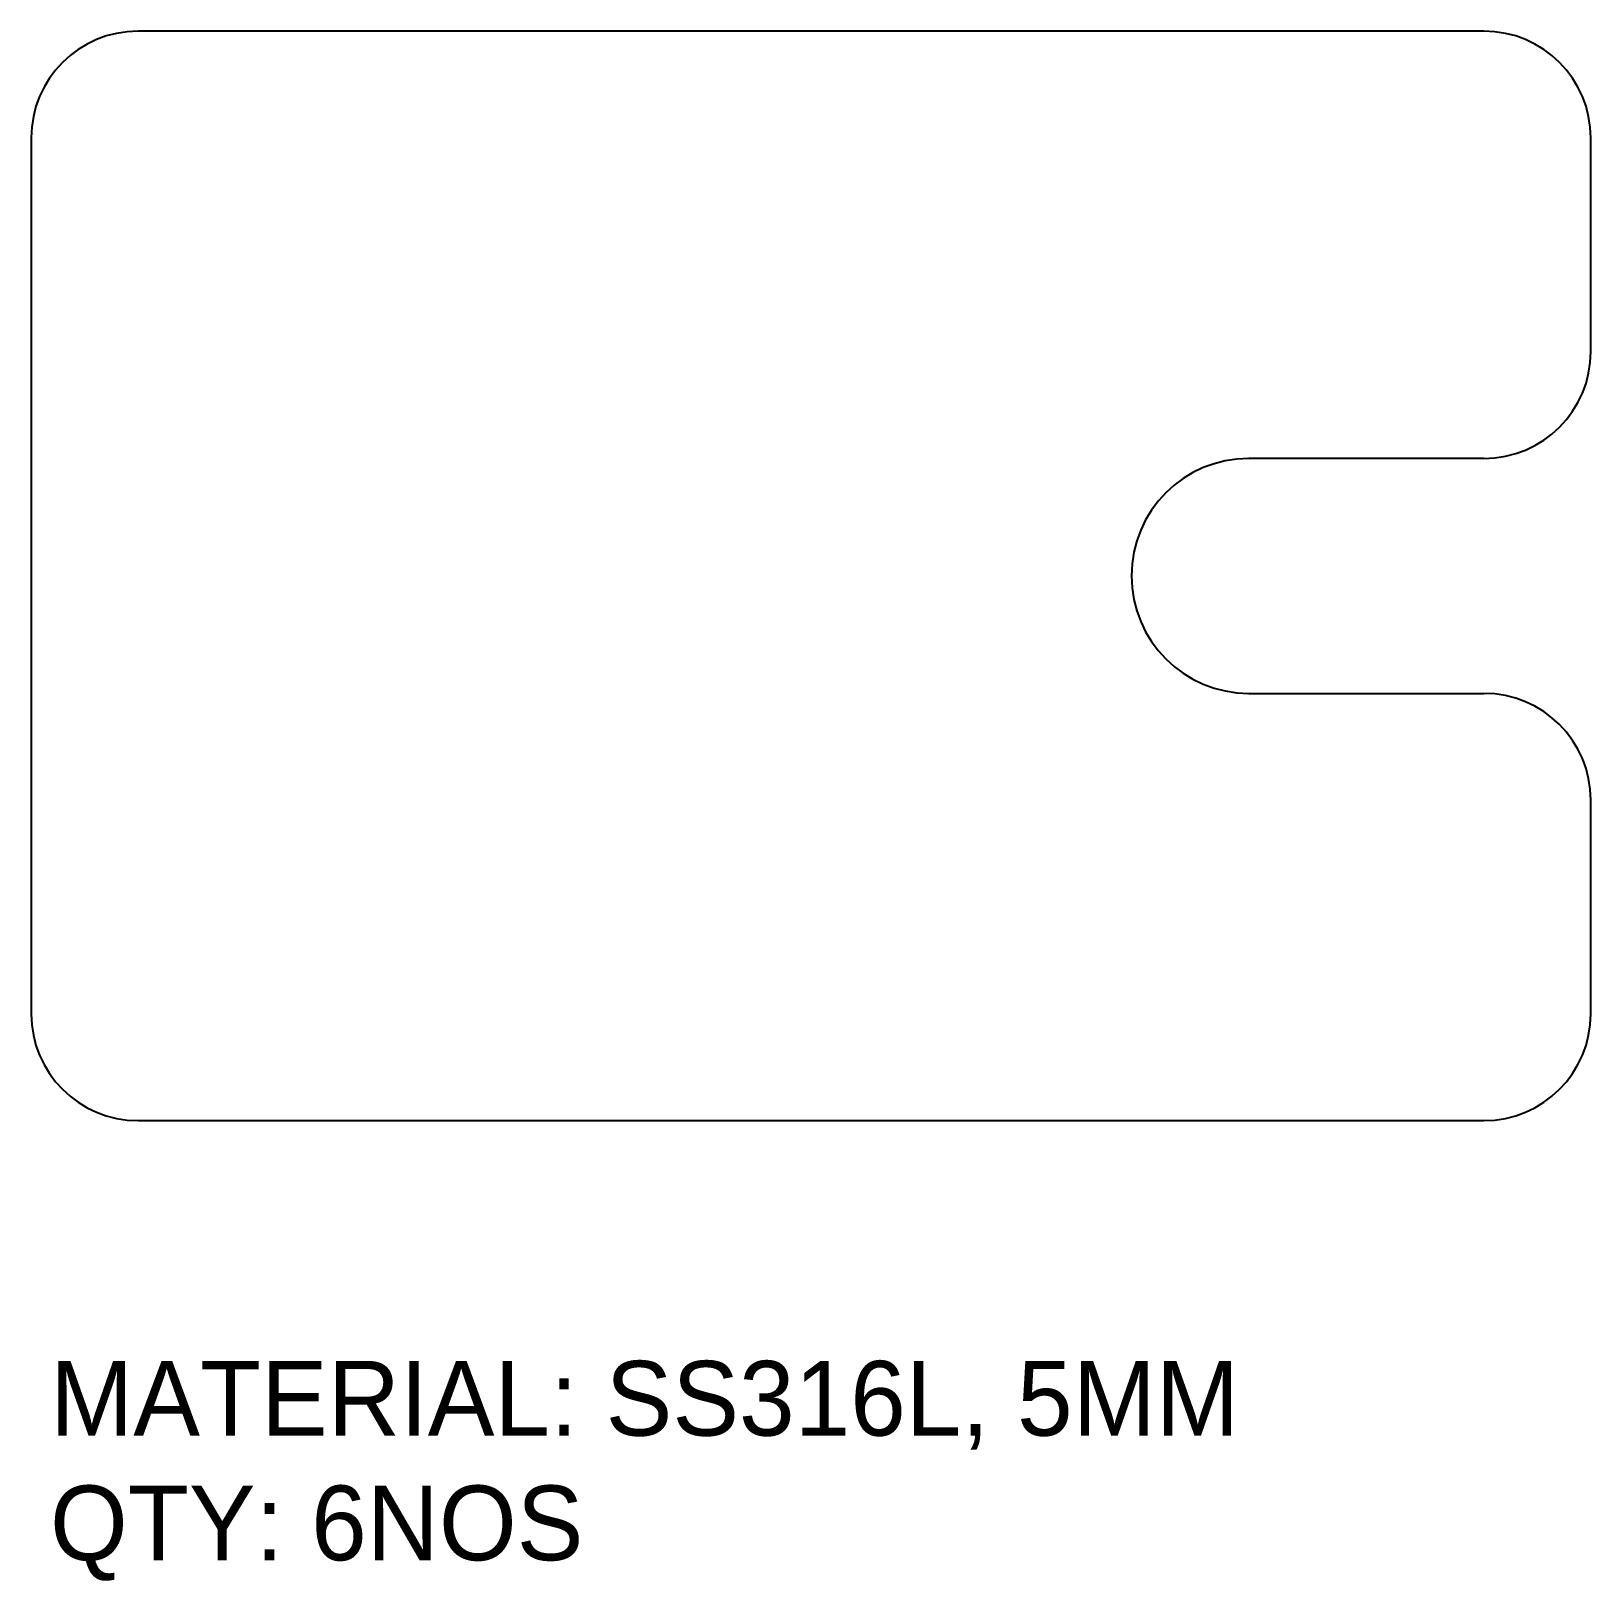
# Model space of a CAD drawing. Header units: millimetres. Extents: x 17.4 to 90.4, y 19 to 91.6.
import ezdxf

# ---------------------------------------------------------------- set-up
doc = ezdxf.new("R2010")
doc.units = ezdxf.units.MM
doc.layers.add('LaserCutting', color=3, linetype='Continuous')

msp = doc.modelspace()

# ---------------------------------------------------------------- linework, layer by layer
at = {"layer": 'LaserCutting', "linetype": 'Continuous', "lineweight": 25}
for p, q in [((85.353, 91.592), (22.353, 91.592)), ((17.353, 86.592), (17.353, 45.592)), ((90.353, 76.592), (90.353, 86.592)), ((85.353, 71.592), (74.353, 71.592)), ((74.353, 60.592), (85.353, 60.592)), ((90.353, 45.592), (90.353, 55.592)), ((22.353, 40.592), (85.353, 40.592))]:
    msp.add_line(p, q, dxfattribs=at)
for centre, radius, start, end in [((22.353, 86.592), 5, 90, 180), ((85.353, 86.592), 5, 0, 90), ((85.353, 76.592), 5, 270, 0), ((74.353, 66.092), 5.5, 90, 270), ((85.353, 55.592), 5, 0, 90), ((22.353, 45.592), 5, 180, 270), ((85.353, 45.592), 5, 270, 0)]:
    msp.add_arc(centre, radius, start, end, dxfattribs=at)

# ---------------------------------------------------------------- texts
at = {"insert": (18.234, 29.34), "char_height": 3.5, "width": 79.59573, "attachment_point": 1}
msp.add_mtext('{MATERIAL: SS316L, 5MM\\PQTY: 6NOS}', dxfattribs=at)

doc.saveas('drawing.dxf')
